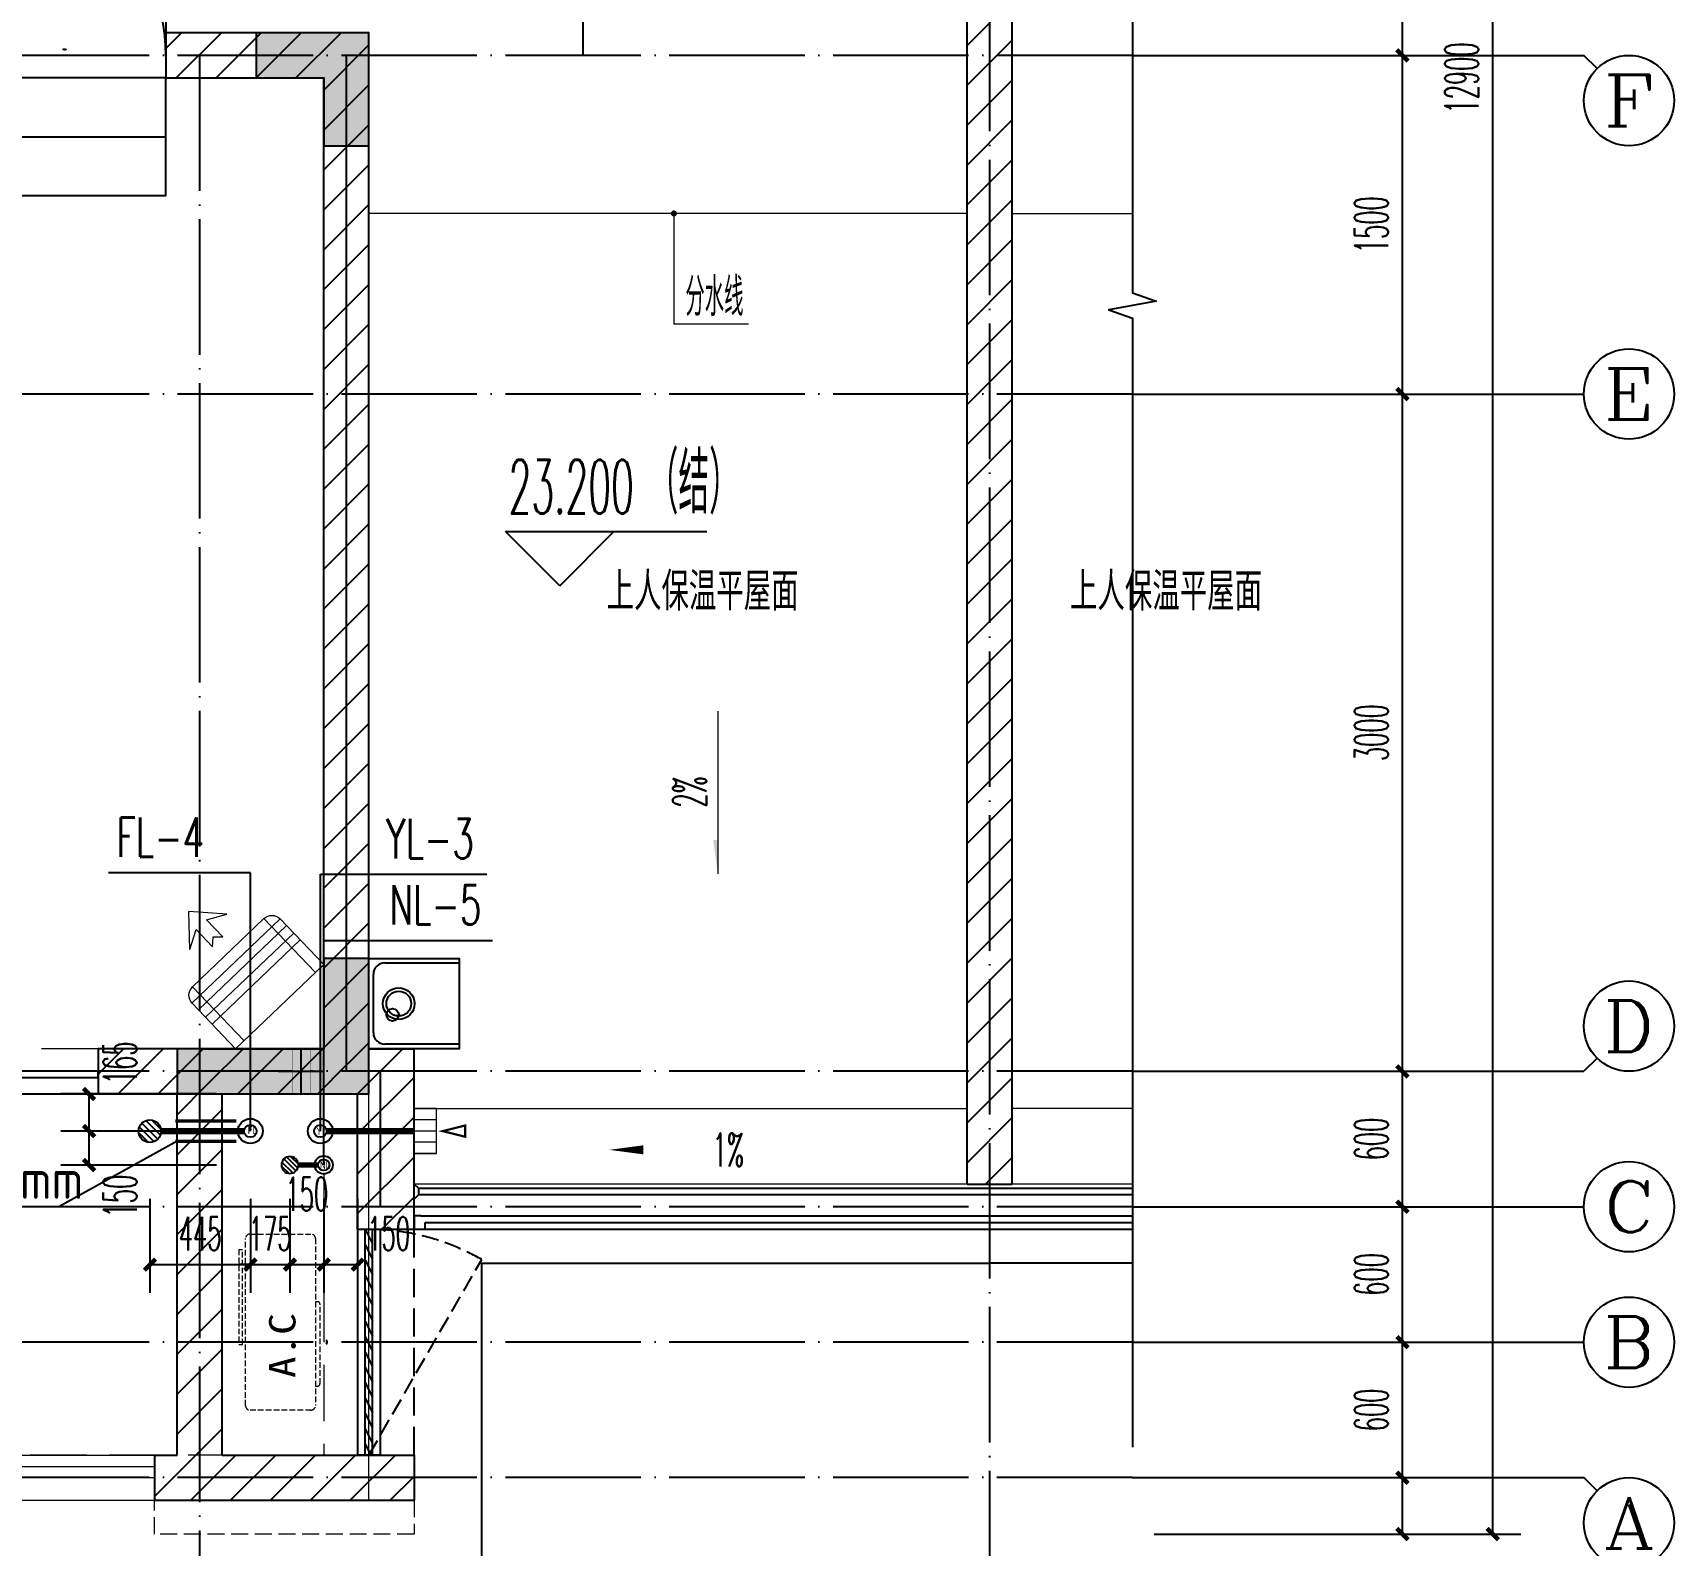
# Model space of a CAD drawing. Extents: x 27938 to 1507990, y 110129 to 923079.
# Drawn here: x 1217296 to 1224568, y 463757 to 470456 of the extents above; entities that cross this region are included whole.
import ezdxf
from ezdxf.enums import TextEntityAlignment as Align

# ---------------------------------------------------------------- set-up
doc = ezdxf.new("R2010")
doc.units = 0
doc.header["$LTSCALE"] = 1000
doc.header["$MEASUREMENT"] = 0
for name, pattern in [('#P_--_20B1_001_t3$0$DASH', [0.35, 0.25, -0.1]), ('__DASH', [0.35, 0.25, -0.1]), ('DASH', [0.35, 0.25, -0.1]), ('DOTE', [2.42, 2, -0.2, 0.02, -0.2])]:
    doc.linetypes.add(name, pattern=pattern)
for name, color, linetype in [('----建筑底图', 8, 'Continuous'), ('3-栏杆1', 135, 'Continuous'), ('AXIS', 3, 'Continuous'), ('AXIS_TEXT', 7, 'Continuous'), ('COLU', 7, 'Continuous'), ('DIM_ELEV', 3, 'Continuous'), ('DIM_SYMB', 3, 'Continuous'), ('DIM_不分区给水', 3, 'Continuous'), ('DIM_凝结', 150, 'Continuous'), ('DIM_废水', 31, 'Continuous'), ('DIM_雨水', 4, 'Continuous'), ('DOTE', 1, 'Continuous'), ('EQUIP_地漏', 7, 'Continuous'), ('LVTRY', 6, 'Continuous'), ('PIPE-凝结', 150, 'N'), ('PIPE-废水', 31, 'TG_F'), ('PIPE-雨水', 4, 'TG_Y'), ('PUB_HATCH', 8, 'Continuous'), ('PUB_TEXT', 4, 'Continuous'), ('S-砼墙填充', 251, 'Continuous'), ('STAIR', 2, 'Continuous'), ('TWT_SYMB', 3, 'Continuous'), ('VALVE_不分区给水', 7, 'Continuous'), ('VPIPE-凝结', 150, 'N'), ('VPIPE-废水', 31, 'Continuous'), ('VPIPE-雨水', 4, 'Y'), ('WALL', 9, 'Continuous'), ('WINDOW', 4, 'Continuous'), ('WINDOW_TEXT', 7, 'Continuous'), ('机电标识类', 1, 'Continuous'), ('看线', 251, 'Continuous'), ('管', 193, 'Continuous'), ('铝合金', 144, 'Continuous')]:
    doc.layers.add(name, color=color, linetype=linetype)
doc.layers.add('S-L主梁线', color=4, linetype='DASH', plot=False)
for name, color, linetype, lineweight in [('平面-分水线', 214, 'Continuous', 15), ('平面-排水沟', 86, 'Continuous', 15), ('平面-栏杆', 135, 'Continuous', 15), ('平面-看线', 45, 'Continuous', 15), ('平面-空调室内机', 176, 'Continuous', 9), ('平面-空调预留孔', 173, 'Continuous', 15), ('空调', 76, 'Continuous', 13)]:
    doc.layers.add(name, color=color, linetype=linetype, lineweight=lineweight)
doc.styles.add('_TCH_AXIS', font='COMPLEX', dxfattribs={"bigfont": 'GBCBIG'})
doc.styles.add('_TCH_DIM', font='SIMPLEX.shx', dxfattribs={"width": 0.7, "bigfont": 'GBCBIG.shx'})
doc.styles.add('_TCH_DIM_T3', font='SIMPLEX.shx', dxfattribs={"width": 0.494118, "bigfont": 'GBCBIG.shx'})
doc.styles.add('_TCH_WINDOW', font='SIMPLEX.shx', dxfattribs={"width": 0.7, "height": 3.5, "bigfont": 'GBCBIG.shx'})
doc.styles.add('_TWT_SERIAL', font='SIMPLEX', dxfattribs={"width": 0.8, "height": 3.5, "bigfont": 'HZTXT'})
doc.styles.add('COMPLEX', font='COMPLEX')
doc.styles.add('DIM_FONT_T3', font='SIMPLEX', dxfattribs={"width": 0.705882, "bigfont": 'GBCBIG'})
doc.styles.get("Standard").update_dxf_attribs({"font": 'gbenor.shx', "bigfont": 'gbcbig.shx'})
doc.styles.add('TG_LINETYPE', font='SIMPLEX', dxfattribs={"width": 0.8, "height": 3, "bigfont": 'HZTXT'})
doc.styles.add('黑体', font='simhei.ttf')
doc.linetypes.add('N', pattern='A,3,-0.2,["N",Standard,S=0.25,R=0,X=-0.1,Y=-0.115],-0.2', length=3.4)
doc.linetypes.add('TG_F', pattern='A,2,-0.3,["F",TG_LINETYPE,S=0.1,R=0,X=-0.23,Y=-0.15],0', length=2.3)
doc.linetypes.add('TG_Y', pattern='A,2,-0.229,["Y",TG_LINETYPE,S=0.1,R=0,X=-0.229,Y=-0.15],0', length=2.229)
doc.linetypes.add('Y', pattern='A,3,-0.2,["Y",Standard,S=0.25,R=0,X=-0.1,Y=-0.115],-0.2', length=3.4)
doc.dimstyles.new('_TCH_ARCH&&50', dxfattribs={"dimtxt": 148.75, "dimasz": 50, "dimexe": 125, "dimexo": 150, "dimgap": 63.125, "dimtad": 1, "dimdec": 0, "dimzin": 0, "dimdsep": 46, "dimtxsty": '_TCH_DIM_T3', "dimblk": 'ARCHTICK', "dimcen": 0.09, "dimclrt": 4, "dimazin": 2, "dimtfac": 1, "dimtdec": 0, "dimtix": 1, "dimtmove": 2, "dimatfit": 3, "dimfxl": 100, "dimtolj": 1, "dimtzin": 0, "dimarcsym": 0})
doc.dimstyles.new('_TWT_ARCH&&50', dxfattribs={"dimtxt": 148.75, "dimasz": 50, "dimexe": 125, "dimexo": 150, "dimgap": 63.125, "dimtad": 1, "dimdec": 0, "dimzin": 0, "dimdsep": 46, "dimtxsty": '_TCH_DIM_T3', "dimblk": 'ARCHTICK', "dimcen": 0.09, "dimclrt": 7, "dimazin": 2, "dimtfac": 1, "dimtdec": 0, "dimtix": 1, "dimtmove": 2, "dimatfit": 3, "dimfxl": 100, "dimtolj": 1, "dimtzin": 0, "dimarcsym": 0})
pattern_1 = [(45, (0, 89.76), (-88.3884, 88.3884), [])]

# ---------------------------------------------------------------- blocks, each defined once
blk = doc.blocks.new('dongkong')
blk.add_wipeout([(-603756, 210771), (-603756, 210570.8), (-603836, 210570.8), (-603836, 210771)])
at = {"layer": '机电标识类', "color": 250, "linetype": 'DASH', "ltscale": 400}
for p, q in [((-603796, 210771), (-603796, 210570.8)), ((-603896, 210670.7), (-603696, 210670.7))]:
    blk.add_line(p, q, dxfattribs=at)
at = {"layer": '空调', "color": 6, "linetype": 'DASH', "const_width": 2}
blk.add_lwpolyline([(-603756, 210771), (-603756, 210570.8), (-603836, 210570.8), (-603836, 210771)], close=True, dxfattribs=at)
blk = doc.blocks.new('$lvtry$00000171')
at = {"color": 0}
for p, q in [((-74, 11), (-11, 74)), ((-70, -27), (27, 70)), ((-53, -53), (53, 53)), ((-27, -70), (70, 27)), ((11, -74), (74, -11))]:
    blk.add_line(p, q, dxfattribs=at)
blk.add_circle((0, 0), 75, dxfattribs=at)
blk.add_point((0, 0), dxfattribs=at)
blk = doc.blocks.new('$TwtSys$00000141')
at = {"color": 1}
for p, q in [((-47.1, 3.8), (-5, 45.9)), ((-47.1, 3.8), (-5, 45.9)), ((-43.6, -17.5), (17.5, 43.6)), ((-43.6, -17.5), (17.5, 43.6)), ((-33.2, -33.2), (33.2, 33.2)), ((-33.2, -33.2), (33.2, 33.2)), ((-16.2, -43.5), (43.8, 16.4)), ((-16.2, -43.5), (43.8, 16.4)), ((5.7, -46.1), (46.1, -5.7)), ((5.7, -46.1), (46.1, -5.7))]:
    blk.add_line(p, q, dxfattribs=at)
blk.add_circle((0, 0), 47, dxfattribs=at)
blk.add_circle((0, 0), 47, dxfattribs=at)
blk = doc.blocks.new('gsergvr')
at = {"layer": '平面-空调预留孔', "linetype": 'DASH', "ltscale": 0.1}
for p, q in [((34075.4, 17176.2), (34075.4, 17166.2)), ((34448.2, 17166.2), (34448.2, 17176.2)), ((34085.4, 17156.2), (34438.2, 17156.2))]:
    blk.add_line(p, q, dxfattribs=at)
blk.add_lwpolyline([(34728.6, 17176.2), (33988.6, 17176.2, -0.414214), (33968.6, 17196.2), (33968.6, 17466.2, -0.414214), (33988.6, 17486.2), (34728.6, 17486.2, -0.414214), (34748.6, 17466.2), (34748.6, 17196.2, -0.414214)], format="xyb", close=True, dxfattribs=at)
blk.add_lwpolyline([(34679.3, 17515.3), (34259.5, 17515.3), (34259.5, 17500.2), (34679.3, 17500.2)], close=True, dxfattribs=at)
for centre, start, end in [((34085.4, 17166.2), 180, 270), ((34438.2, 17166.2), 270, 0)]:
    blk.add_arc(centre, 10, start, end, dxfattribs=at)
at = {"layer": '平面-空调预留孔', "color": 251, "linetype": 'DASH', "ltscale": 0.1, "true_color": 0x636466, "style": '黑体', "width": 1.2}
blk.add_text('A.C', height=117.05, dxfattribs=at).set_placement((34110.9, 17264.8))
blk = doc.blocks.new('rtyryrtyeeretee')
at = {"layer": '平面-空调预留孔'}
blk.add_blockref('gsergvr', (635673.5, 326705.8), dxfattribs=at)
blk = doc.blocks.new('dasdasf1sa2f31as32f')
for p, q in [((-116, 585.6), (43.3, 640.5)), ((-22.8, 585.5), (-116, 585.6)), ((-22.8, 585.5), (-73.4, 493.2)), ((82.7, 476.6), (43.3, 640.5)), ((-269.8, 524.3), (-427.7, 236.5)), ((-269.8, 524.3), (113.7, 314)), ((32.4, 555.1), (-18.1, 462.9)), ((82.7, 476.6), (32.4, 555.1)), ((-473.5, 259.7), (-339.5, 504)), ((114.7, 208.4), (-359.1, 468.2)), ((134.6, 245.5), (-338.8, 505.1)), ((-31.3, 504.4), (-73.4, 493.2)), ((-18.1, 462.9), (-31.3, 504.4)), ((72.3, 131.9), (-401.1, 391.6)), ((92.6, 168.8), (-380.9, 428.5)), ((113.7, 314), (-44.2, 26.2)), ((0, 0), (-473.5, 259.7)), ((134, 244.4), (0, 0))]:
    blk.add_line(p, q)
for centre, start, end in [((-294.5, 479.4), 61.25933, 151.25933), ((89, 269), 331.25933, 61.25933)]:
    blk.add_arc(centre, 51.3, start, end)
blk = doc.blocks.new('DFSFSF')
at = {"layer": '平面-分水线'}
for p, q in [((697141.9, 775567.7), (697141.9, 775667.6)), ((697342.3, 775667.6), (697142.7, 775667.6)), ((697193.1, 775567.7), (697193.1, 775667.6)), ((697242.5, 775567.7), (697242.5, 775667.6)), ((697291.9, 775567.7), (697291.9, 775667.6)), ((697342.3, 775667.6), (697342.3, 775567.7)), ((697342.3, 775567.7), (697342.3, 775667.6)), ((697342.3, 775567.7), (697142.7, 775567.7))]:
    blk.add_line(p, q, dxfattribs=at)
blk = doc.blocks.new('DFGDGDGD')
at = {"layer": '平面-分水线', "const_width": 10}
blk.add_lwpolyline([(697267.5, 775440.7), (697242.5, 775540.7), (697217.5, 775440.7)], close=True, dxfattribs=at)
blk.add_blockref('DFSFSF', (0, 0))
blk = doc.blocks.new('GDGDGRD')
at = {"layer": 'S-砼墙填充'}
h = blk.add_hatch(color=256, dxfattribs=at)
h.dxf.hatch_style = 1
h.paths.add_polyline_path([(442366.6, 293015.4), (442366.6, 292815.4), (442666.6, 292815.4), (442666.6, 292515.4), (442866.6, 292515.4), (442866.6, 293015.4)])
h = blk.add_hatch(color=256, dxfattribs=at)
h.dxf.hatch_style = 1
h.paths.add_polyline_path([(442866.6, 288915.4), (442666.6, 288915.4), (442666.6, 288515.4), (442016.6, 288515.4), (442016.6, 288315.4), (442866.6, 288315.4)])
at = {"layer": 'COLU', "color": 6}
for points in [[(442366.6, 293015.4), (442366.6, 292815.4), (442666.6, 292815.4), (442666.6, 292515.4), (442866.6, 292515.4), (442866.6, 293015.4)], [(442866.6, 288915.4), (442666.6, 288915.4), (442666.6, 288515.4), (442016.6, 288515.4), (442016.6, 288315.4), (442866.6, 288315.4)]]:
    blk.add_lwpolyline(points, close=True, dxfattribs=at)
blk = doc.blocks.new('A$C3EB2330C')
at = {"layer": '管'}
for p, q in [((0, 380), (330, 380)), ((380, 330), (380, 70)), ((330, 20), (0, 20))]:
    blk.add_line(p, q, dxfattribs=at)
blk.add_lwpolyline([(400, 400), (400, 0), (0, 0), (0, 400)], close=True, dxfattribs=at)
for centre, start, end in [((330, 330), 0, 90), ((330, 70), 270, 360)]:
    blk.add_arc(centre, 50, start, end, dxfattribs=at)
blk.add_ellipse((267.5, 200), major_axis=(-49.5, -49.5), ratio=1, start_param=-0.785398, end_param=5.497787, dxfattribs=at)
blk = doc.blocks.new('_AXISO')
at = {"color": 0}
blk.add_circle((0, 0), 0.5, dxfattribs=at)
at = {"layer": 'AXIS_TEXT', "color": 0, "style": 'COMPLEX', "width": 1.041667}
blk.add_attdef('A', text='', height=0.56, dxfattribs=at).set_placement((-0.25, -0.28), (0.25, -0.28), align=Align.FIT)
blk = doc.blocks.new('_ArchTick')
at = {"color": 0, "linetype": 'ByBlock', "const_width": 0.4}
blk.add_lwpolyline([(-0.5, -0.5), (0.5, 0.5)], dxfattribs=at)
blk = doc.blocks.new('*D1491')
at = {"layer": 'AXIS', "color": 0, "lineweight": -2}
for p, q in [((25728.9, 100), (27353.9, 100)), ((27228.9, -12800), (27228.9, 100)), ((25728.9, -12800), (27353.9, -12800))]:
    blk.add_line(p, q, dxfattribs=at)
at = {"layer": 'Defpoints', "color": 0}
for p in [(25578.9, 100), (27228.9, 100), (25578.9, -12800)]:
    blk.add_point(p, dxfattribs=at)
at = {"layer": 'AXIS', "color": 0, "lineweight": -2, "xscale": 50, "yscale": 50, "zscale": 50}
for p, rotation in [((27228.9, 100), 90), ((27228.9, -12800), 270)]:
    blk.add_blockref('_ArchTick', p, dxfattribs=dict(at, rotation=rotation))
at = {"layer": 'AXIS', "color": 4, "insert": (27091.4, -6350), "char_height": 148.75, "attachment_point": 5, "rotation": 90, "style": '_TCH_DIM_T3'}
blk.add_mtext('\\A1;12900', dxfattribs=at)
blk = doc.blocks.new('*D1492')
at = {"layer": 'AXIS', "color": 0, "lineweight": -2}
for p, q in [((25728.9, -12550), (26953.9, -12550)), ((26828.9, -12800), (26828.9, -12550)), ((25728.9, -12800), (26953.9, -12800))]:
    blk.add_line(p, q, dxfattribs=at)
at = {"layer": 'Defpoints', "color": 0}
for p in [(25578.9, -12550), (26828.9, -12550), (25578.9, -12800)]:
    blk.add_point(p, dxfattribs=at)
at = {"layer": 'AXIS', "color": 0, "lineweight": -2, "xscale": 50, "yscale": 50, "zscale": 50}
for p, rotation in [((26828.9, -12550), 90), ((26828.9, -12800), 270)]:
    blk.add_blockref('_ArchTick', p, dxfattribs=dict(at, rotation=rotation))
at = {"layer": 'AXIS', "color": 4, "insert": (27139.4, -13089), "char_height": 148.75, "attachment_point": 5, "rotation": 90, "style": '_TCH_DIM_T3'}
blk.add_mtext('\\A1;250', dxfattribs=at)
blk = doc.blocks.new('*D1493')
at = {"layer": 'AXIS', "color": 0, "lineweight": -2}
for p, q in [((25728.9, -11950), (26953.9, -11950)), ((26828.9, -12550), (26828.9, -11950)), ((25728.9, -12550), (26953.9, -12550))]:
    blk.add_line(p, q, dxfattribs=at)
at = {"layer": 'Defpoints', "color": 0}
for p in [(25578.9, -11950), (26828.9, -11950), (25578.9, -12550)]:
    blk.add_point(p, dxfattribs=at)
at = {"layer": 'AXIS', "color": 0, "lineweight": -2, "xscale": 50, "yscale": 50, "zscale": 50}
for p, rotation in [((26828.9, -11950), 90), ((26828.9, -12550), 270)]:
    blk.add_blockref('_ArchTick', p, dxfattribs=dict(at, rotation=rotation))
at = {"layer": 'AXIS', "color": 4, "insert": (26691.4, -12250), "char_height": 148.75, "attachment_point": 5, "rotation": 90, "style": '_TCH_DIM_T3'}
blk.add_mtext('\\A1;600', dxfattribs=at)
blk = doc.blocks.new('*D1494')
at = {"layer": 'AXIS', "color": 0, "lineweight": -2}
for p, q in [((25728.9, -11350), (26953.9, -11350)), ((26828.9, -11950), (26828.9, -11350)), ((25728.9, -11950), (26953.9, -11950))]:
    blk.add_line(p, q, dxfattribs=at)
at = {"layer": 'Defpoints', "color": 0}
for p in [(25578.9, -11350), (26828.9, -11350), (25578.9, -11950)]:
    blk.add_point(p, dxfattribs=at)
at = {"layer": 'AXIS', "color": 0, "lineweight": -2, "xscale": 50, "yscale": 50, "zscale": 50}
for p, rotation in [((26828.9, -11350), 90), ((26828.9, -11950), 270)]:
    blk.add_blockref('_ArchTick', p, dxfattribs=dict(at, rotation=rotation))
at = {"layer": 'AXIS', "color": 4, "insert": (26691.4, -11650), "char_height": 148.75, "attachment_point": 5, "rotation": 90, "style": '_TCH_DIM_T3'}
blk.add_mtext('\\A1;600', dxfattribs=at)
blk = doc.blocks.new('*D1495')
at = {"layer": 'AXIS', "color": 0, "lineweight": -2}
for p, q in [((25728.9, -10750), (26953.9, -10750)), ((26828.9, -11350), (26828.9, -10750)), ((25728.9, -11350), (26953.9, -11350))]:
    blk.add_line(p, q, dxfattribs=at)
at = {"layer": 'Defpoints', "color": 0}
for p in [(25578.9, -10750), (26828.9, -10750), (25578.9, -11350)]:
    blk.add_point(p, dxfattribs=at)
at = {"layer": 'AXIS', "color": 0, "lineweight": -2, "xscale": 50, "yscale": 50, "zscale": 50}
for p, rotation in [((26828.9, -10750), 90), ((26828.9, -11350), 270)]:
    blk.add_blockref('_ArchTick', p, dxfattribs=dict(at, rotation=rotation))
at = {"layer": 'AXIS', "color": 4, "insert": (26691.4, -11050), "char_height": 148.75, "attachment_point": 5, "rotation": 90, "style": '_TCH_DIM_T3'}
blk.add_mtext('\\A1;600', dxfattribs=at)
blk = doc.blocks.new('*D1496')
at = {"layer": 'AXIS', "color": 0, "lineweight": -2}
for p, q in [((25728.9, -7750), (26953.9, -7750)), ((26828.9, -10750), (26828.9, -7750)), ((25728.9, -10750), (26953.9, -10750))]:
    blk.add_line(p, q, dxfattribs=at)
at = {"layer": 'Defpoints', "color": 0}
for p in [(25578.9, -7750), (26828.9, -7750), (25578.9, -10750)]:
    blk.add_point(p, dxfattribs=at)
at = {"layer": 'AXIS', "color": 0, "lineweight": -2, "xscale": 50, "yscale": 50, "zscale": 50}
for p, rotation in [((26828.9, -7750), 90), ((26828.9, -10750), 270)]:
    blk.add_blockref('_ArchTick', p, dxfattribs=dict(at, rotation=rotation))
at = {"layer": 'AXIS', "color": 4, "insert": (26691.4, -9250), "char_height": 148.75, "attachment_point": 5, "rotation": 90, "style": '_TCH_DIM_T3'}
blk.add_mtext('\\A1;3000', dxfattribs=at)
blk = doc.blocks.new('*D1497')
at = {"layer": 'AXIS', "color": 0, "lineweight": -2}
for p, q in [((25728.9, -6250), (26953.9, -6250)), ((26828.9, -7750), (26828.9, -6250)), ((25728.9, -7750), (26953.9, -7750))]:
    blk.add_line(p, q, dxfattribs=at)
at = {"layer": 'Defpoints', "color": 0}
for p in [(25578.9, -6250), (26828.9, -6250), (25578.9, -7750)]:
    blk.add_point(p, dxfattribs=at)
at = {"layer": 'AXIS', "color": 0, "lineweight": -2, "xscale": 50, "yscale": 50, "zscale": 50}
for p, rotation in [((26828.9, -6250), 90), ((26828.9, -7750), 270)]:
    blk.add_blockref('_ArchTick', p, dxfattribs=dict(at, rotation=rotation))
at = {"layer": 'AXIS', "color": 4, "insert": (26691.4, -7000), "char_height": 148.75, "attachment_point": 5, "rotation": 90, "style": '_TCH_DIM_T3'}
blk.add_mtext('\\A1;1500', dxfattribs=at)
blk = doc.blocks.new('*D1498')
at = {"layer": 'AXIS', "color": 0, "lineweight": -2}
for p, q in [((25728.9, -5650), (26953.9, -5650)), ((26828.9, -6250), (26828.9, -5650)), ((25728.9, -6250), (26953.9, -6250))]:
    blk.add_line(p, q, dxfattribs=at)
at = {"layer": 'Defpoints', "color": 0}
for p in [(25578.9, -5650), (26828.9, -5650), (25578.9, -6250)]:
    blk.add_point(p, dxfattribs=at)
at = {"layer": 'AXIS', "color": 0, "lineweight": -2, "xscale": 50, "yscale": 50, "zscale": 50}
for p, rotation in [((26828.9, -5650), 90), ((26828.9, -6250), 270)]:
    blk.add_blockref('_ArchTick', p, dxfattribs=dict(at, rotation=rotation))
at = {"layer": 'AXIS', "color": 4, "insert": (26691.4, -5950), "char_height": 148.75, "attachment_point": 5, "rotation": 90, "style": '_TCH_DIM_T3'}
blk.add_mtext('\\A1;600', dxfattribs=at)
blk = doc.blocks.new('A$C19FE5086')
at = {"layer": 'S-L主梁线', "color": 225, "linetype": '__DASH', "lineweight": 18}
for p, q in [((17800, -200), (19150, -200)), ((19450, -500), (19450, -4100)), ((18800, -4500), (13200, -4500)), ((13200, -4700), (18800, -4700)), ((19450, -4700), (19450, -5200)), ((19450, -5200), (19450, -6299.8)), ((19450, -6299.8), (13200, -6299.8))]:
    blk.add_line(p, q, dxfattribs=at)
at = {"layer": 'S-L主梁线', "color": 225, "linetype": 'ByBlock', "lineweight": 18}
for p, q in [((19650, -4100), (19650, -500)), ((19650, -5200), (19650, -4700)), ((19650, -6499.8), (19650, -5200)), ((13100, -6499.8), (19650, -6499.8))]:
    blk.add_line(p, q, dxfattribs=at)
blk = doc.blocks.new('$VALVE$00000533')
at = {"ltscale": 0.5, "const_width": 25}
for points in [[(-225, 75), (225, 75)], [(-225, -75), (225, -75)]]:
    blk.add_lwpolyline(points, dxfattribs=at)
blk = doc.blocks.new('A$C48577B60')
at = {"layer": 'DIM_不分区给水'}
for p, q in [((-325.1, -44.8), (-848.9, -334.8)), ((-848.9, -334.8), (-2324.1, -334.8))]:
    blk.add_line(p, q, dxfattribs=at)
at = {"layer": 'VALVE_不分区给水', "xscale": -0.6, "yscale": -0.6, "zscale": 0.6, "rotation": 180}
blk.add_blockref('$VALVE$00000533', (-197.6, 0.2, -2000), dxfattribs=at)
at = {"layer": 'DIM_不分区给水', "color": 7}
blk.add_text('150mm', height=175, dxfattribs=at).set_placement((-1306.1, -299.8))
blk = doc.blocks.new('*D273')
at = {"layer": 'Defpoints', "color": 0}
for p in [(1217545.5, 465590.6), (1218260.3, 465590.6), (1218260.3, 465440.6)]:
    blk.add_point(p, dxfattribs=at)
at = {"layer": 'DIM_SYMB', "color": 0, "lineweight": -2}
for p, q in [((1218110.3, 465590.6), (1217420.5, 465590.6)), ((1217545.5, 465440.6), (1217545.5, 465590.6)), ((1218110.3, 465440.6), (1217420.5, 465440.6))]:
    blk.add_line(p, q, dxfattribs=at)
at = {"layer": 'DIM_SYMB', "color": 0, "lineweight": -2, "xscale": 50, "yscale": 50, "zscale": 50}
for p, rotation in [((1217545.5, 465590.6), 89.99895246731886), ((1217545.5, 465440.6), 269.9989524673189)]:
    blk.add_blockref('_ArchTick', p, dxfattribs=dict(at, rotation=rotation))
at = {"layer": 'DIM_SYMB', "color": 7, "insert": (1217683, 465303.1), "char_height": 148.75, "attachment_point": 5, "rotation": 89.99895, "style": '_TCH_DIM_T3'}
blk.add_mtext('\\A1;150', dxfattribs=at)
blk = doc.blocks.new('*D274')
at = {"layer": 'Defpoints', "color": 0}
for p in [(1217545.5, 465755.6), (1218260.3, 465755.6), (1218260.3, 465590.6)]:
    blk.add_point(p, dxfattribs=at)
at = {"layer": 'DIM_SYMB', "color": 0, "lineweight": -2}
for p, q in [((1218110.3, 465755.6), (1217420.5, 465755.6)), ((1217545.5, 465590.6), (1217545.5, 465755.6)), ((1218110.3, 465590.6), (1217420.5, 465590.6))]:
    blk.add_line(p, q, dxfattribs=at)
at = {"layer": 'DIM_SYMB', "color": 0, "lineweight": -2, "xscale": 50, "yscale": 50, "zscale": 50}
for p, rotation in [((1217545.5, 465755.6), 89.99895246736415), ((1217545.5, 465590.6), 269.9989524673642)]:
    blk.add_blockref('_ArchTick', p, dxfattribs=dict(at, rotation=rotation))
at = {"layer": 'DIM_SYMB', "color": 7, "insert": (1217683, 465893.1), "char_height": 148.75, "attachment_point": 5, "rotation": 89.99895, "style": '_TCH_DIM_T3'}
blk.add_mtext('\\A1;165', dxfattribs=at)
blk = doc.blocks.new('*D275')
at = {"layer": 'Defpoints', "color": 0}
for p in [(1217815.3, 465440.6), (1218260.3, 465440.6), (1218260.3, 464999.6)]:
    blk.add_point(p, dxfattribs=at)
at = {"layer": 'DIM_SYMB', "color": 0, "lineweight": -2}
for p, q in [((1217815.3, 465290.6), (1217815.3, 464874.6)), ((1218260.3, 465290.6), (1218260.3, 464874.6)), ((1217815.3, 464999.6), (1218260.3, 464999.6))]:
    blk.add_line(p, q, dxfattribs=at)
at = {"layer": 'DIM_SYMB', "color": 0, "lineweight": -2, "xscale": 50, "yscale": 50, "zscale": 50}
for p, rotation in [((1217815.3, 464999.6), 179.9989531539261), ((1218260.3, 464999.6), 359.9989531539261)]:
    blk.add_blockref('_ArchTick', p, dxfattribs=dict(at, rotation=rotation))
at = {"layer": 'DIM_SYMB', "color": 7, "insert": (1218037.8, 465137.1), "char_height": 148.75, "attachment_point": 5, "rotation": 359.99895, "style": '_TCH_DIM_T3'}
blk.add_mtext('\\A1;445', dxfattribs=at)
blk = doc.blocks.new('*D276')
at = {"layer": 'Defpoints', "color": 0}
for p in [(1218260.3, 465440.6), (1218435.3, 465440.6), (1218435.3, 464999.6)]:
    blk.add_point(p, dxfattribs=at)
at = {"layer": 'DIM_SYMB', "color": 0, "lineweight": -2}
for p, q in [((1218260.3, 465290.6), (1218260.3, 464874.6)), ((1218435.3, 465290.6), (1218435.3, 464874.6)), ((1218260.3, 464999.6), (1218210.3, 464999.6)), ((1218260.3, 464999.6), (1218435.3, 464999.6)), ((1218435.3, 464999.6), (1218485.3, 464999.6))]:
    blk.add_line(p, q, dxfattribs=at)
at = {"layer": 'DIM_SYMB', "color": 0, "lineweight": -2, "xscale": 50, "yscale": 50, "zscale": 50}
for p, rotation in [((1218260.3, 464999.6), 359.9989531539393), ((1218435.3, 464999.6), 179.9989531539393)]:
    blk.add_blockref('_ArchTick', p, dxfattribs=dict(at, rotation=rotation))
at = {"layer": 'DIM_SYMB', "color": 7, "insert": (1218347.8, 465137.1), "char_height": 148.75, "attachment_point": 5, "rotation": 359.99895, "style": '_TCH_DIM_T3'}
blk.add_mtext('\\A1;175', dxfattribs=at)
blk = doc.blocks.new('*D277')
at = {"layer": 'Defpoints', "color": 0}
for p in [(1218435.3, 465440.6), (1218585.3, 465440.6), (1218585.3, 464999.6)]:
    blk.add_point(p, dxfattribs=at)
at = {"layer": 'DIM_SYMB', "color": 0, "lineweight": -2}
for p, q in [((1218435.3, 465290.6), (1218435.3, 464874.6)), ((1218585.3, 465290.6), (1218585.3, 464874.6)), ((1218435.3, 464999.6), (1218585.3, 464999.6))]:
    blk.add_line(p, q, dxfattribs=at)
at = {"layer": 'DIM_SYMB', "color": 0, "lineweight": -2, "xscale": 50, "yscale": 50, "zscale": 50}
for p, rotation in [((1218435.3, 464999.6), 179.9989531539146), ((1218585.3, 464999.6), 359.9989531539146)]:
    blk.add_blockref('_ArchTick', p, dxfattribs=dict(at, rotation=rotation))
at = {"layer": 'DIM_SYMB', "color": 7, "insert": (1218510.3, 465312.1), "char_height": 148.75, "attachment_point": 5, "rotation": 359.99895, "style": '_TCH_DIM_T3'}
blk.add_mtext('\\A1;150', dxfattribs=at)
blk = doc.blocks.new('*D278')
at = {"layer": 'Defpoints', "color": 0}
for p in [(1218585.3, 465440.6), (1218735.3, 465440.6), (1218735.3, 464999.6)]:
    blk.add_point(p, dxfattribs=at)
at = {"layer": 'DIM_SYMB', "color": 0, "lineweight": -2}
for p, q in [((1218585.3, 465290.6), (1218585.3, 464874.6)), ((1218735.3, 465290.6), (1218735.3, 464874.6)), ((1218585.3, 464999.6), (1218735.3, 464999.6))]:
    blk.add_line(p, q, dxfattribs=at)
at = {"layer": 'DIM_SYMB', "color": 0, "lineweight": -2, "xscale": 50, "yscale": 50, "zscale": 50}
for p, rotation in [((1218585.3, 464999.6), 179.9989531539337), ((1218735.3, 464999.6), 359.9989531539337)]:
    blk.add_blockref('_ArchTick', p, dxfattribs=dict(at, rotation=rotation))
at = {"layer": 'DIM_SYMB', "color": 7, "insert": (1218872.8, 465137.1), "char_height": 148.75, "attachment_point": 5, "rotation": 359.99895, "style": '_TCH_DIM_T3'}
blk.add_mtext('\\A1;150', dxfattribs=at)
blk = doc.blocks.new('A$C2AC150FC')
at = {"layer": 'PUB_HATCH'}
h = blk.add_hatch(dxfattribs=at)
h.set_pattern_fill('普通砖', color=256, scale=50, style=0)
h.set_pattern_definition(pattern_1)
h.paths.add_polyline_path([(25100, -11250), (25100, -3550), (24900, -3550), (24900, -11250)])
h = blk.add_hatch(dxfattribs=at)
h.set_pattern_fill('普通砖', color=256, scale=50, style=0)
h.set_pattern_definition(pattern_1)
h.paths.add_polyline_path([(22250, -6150), (21350, -6150), (21350, -6350), (22050, -6350)])
h = blk.add_hatch(dxfattribs=at)
h.set_pattern_fill('普通砖', color=256, scale=50, style=0)
h.set_pattern_definition(pattern_1)
h.paths.add_polyline_path([(21500, -10650), (21050, -10650), (21050, -10850), (21400, -10850), (21500, -10783.3)])
h = blk.add_hatch(dxfattribs=at)
h.set_pattern_fill('普通砖', color=256, scale=50, style=0)
h.set_pattern_definition(pattern_1)
h.paths.add_polyline_path([(22150, -10716.7), (22150, -10850), (22200, -10850), (22450, -10650), (22250, -10650)])
h = blk.add_hatch(dxfattribs=at)
h.set_pattern_fill('普通砖', color=256, scale=50, style=0)
h.set_pattern_definition(pattern_1)
h.paths.add_polyline_path([(22450, -11450), (22450, -10650), (22200, -10850), (22200, -11450)])
h = blk.add_hatch(dxfattribs=at)
h.set_pattern_fill('普通砖', color=256, scale=50, style=0)
h.set_pattern_definition(pattern_1)
h.paths.add_polyline_path([(21500, -12516.7), (21600, -12450), (21600, -10850), (21500, -10783.3), (21400, -10850), (21400, -12450)])
h = blk.add_hatch(dxfattribs=at)
h.set_pattern_fill('普通砖', color=256, scale=50, style=0)
h.set_pattern_definition(pattern_1)
h.paths.add_polyline_path([(21300, -12650), (21500, -12650), (21500, -12516.7), (21400, -12450), (21300, -12450)])
h = blk.add_hatch(dxfattribs=at)
h.set_pattern_fill('普通砖', color=256, scale=50, style=0)
h.set_pattern_definition(pattern_1)
h.paths.add_polyline_path([(21500, -12516.7), (21500, -12650), (22450, -12650), (22450, -12450), (21600, -12450)])
at = {"layer": '平面-排水沟'}
blk.add_hatch(color=8, dxfattribs=at).paths.add_polyline_path([(23795.5, -9875.2), (23795.5, -9725.2), (23775.5, -9725.2)])
at = {"layer": '3-栏杆1', "color": 8}
for p, q in [((22470.3, -11267.8), (22450, -11250)), ((22450, -11250), (22470.3, -11267.8)), ((22470.3, -11267.9), (25632.7, -11267.8)), ((22470.3, -11267.8), (22470.3, -11297.1)), ((22470.3, -11297.1), (22450, -11316.9)), ((22450, -11316.9), (22470.3, -11297.1)), ((25632.7, -11297.1), (22470.3, -11297.1))]:
    blk.add_line(p, q, dxfattribs=at)
at = {"layer": 'AXIS', "color": 8}
for p, q in [((25632.7, -6250), (27632.7, -6250)), ((27691.3, -6308.6), (27632.7, -6250)), ((25632.7, -7750), (27632.7, -7750)), ((25632.7, -10750), (27632.7, -10750)), ((27691.3, -10691.4), (27632.7, -10750)), ((25632.7, -11350), (27632.7, -11350)), ((25632.7, -11950), (27632.7, -11950)), ((25632.7, -12550), (27632.7, -12550)), ((27691.3, -12608.6), (27632.7, -12550))]:
    blk.add_line(p, q, dxfattribs=at)
at = {"layer": 'DIM_ELEV', "color": 8}
for p, q in [((23095.4, -8599.5), (22855.4, -8359.5)), ((22855.4, -8359.5), (23747.7, -8359.5)), ((23095.4, -8599.5), (23335.4, -8359.5))]:
    blk.add_line(p, q, dxfattribs=at)
at = {"layer": 'DOTE', "color": 169, "linetype": 'DOTE', "ltscale": 0.3}
for p, q in [((23200, -6250), (23200, 2000)), ((25000, 2000), (25000, -14550)), ((25632.7, -6250), (-2000, -6250)), ((21500, -6250), (21500, -14550)), ((25632.7, -7750), (-2000, -7750)), ((25632.7, -10750), (-2000, -10750)), ((22300, -10750), (22300, -11350)), ((25632.7, -11350), (-2000, -11350)), ((25632.7, -11950), (-2000, -11950)), ((25632.7, -12550), (-2000, -12550))]:
    blk.add_line(p, q, dxfattribs=at)
at = {"layer": 'DOTE', "color": 169, "ltscale": 0.2}
blk.add_line((22150, -6250), (22150, -10750), dxfattribs=at)
at = {"layer": 'STAIR', "color": 8}
blk.add_line((21350, -6350), (20450, -6350), dxfattribs=at)
for points in [[(20400, -6350), (20400, -6090), (21350, -6090), (21350, -6350)], [(20450, -6350), (20450, -6610), (21350, -6610), (21350, -6350)], [(20450, -6610), (20450, -6870), (21350, -6870), (21350, -6610)]]:
    blk.add_lwpolyline(points, dxfattribs=at)
at = {"layer": 'TWT_SYMB'}
blk.add_lwpolyline([(25632.7, -2300), (25632.7, -7301.1), (25737.7, -7339.3), (25527.7, -7376.3), (25632.7, -7413.6), (25632.7, -12414.6)], dxfattribs=at)
at = {"layer": 'VPIPE-凝结', "color": 8, "ltscale": 0.1}
blk.add_line((21670, -11015), (21330, -11015), dxfattribs=at)
at = {"layer": 'VPIPE-凝结', "color": 8}
blk.add_line((22450, -11015), (22090, -11015), dxfattribs=at)
at = {"layer": 'VPIPE-凝结', "color": 8, "ltscale": 0.1}
blk.add_lwpolyline([(21937.6, -11165), (22010, -11165)], dxfattribs=at)
at = {"layer": 'VPIPE-凝结', "color": 8}
blk.add_circle((22050, -11165), 40, dxfattribs=at)
at = {"layer": 'VPIPE-废水', "color": 8}
blk.add_circle((21725, -11015), 55, dxfattribs=at)
at = {"layer": 'VPIPE-雨水', "color": 8}
for centre in [(22382.5, -10450), (22035, -11015)]:
    blk.add_circle(centre, 55, dxfattribs=at)
at = {"layer": 'WALL', "color": 8}
for p, q in [((24900, -11250), (24900, -3550)), ((25100, -11250), (25100, -3550)), ((22250, -6150), (21350, -6150)), ((21350, -6150), (21350, -6350)), ((22250, -10650), (22250, -6150)), ((21350, -6350), (22050, -6350)), ((21500, -10650), (21050, -10650)), ((21050, -10650), (21050, -10850)), ((22250, -10650), (22450, -10650)), ((22450, -11450), (22450, -10650)), ((21050, -10850), (21400, -10850)), ((21400, -12450), (21400, -10850)), ((21600, -12450), (21600, -10850)), ((22150, -10850), (22200, -10850)), ((22200, -11450), (22200, -10850)), ((24900, -11250), (25100, -11250)), ((22200, -11450), (22450, -11450)), ((21300, -12450), (21400, -12450)), ((21300, -12450), (21300, -12650)), ((21600, -12450), (22450, -12450)), ((22450, -12450), (22450, -12650)), ((21300, -12650), (21500, -12650)), ((21500, -12650), (22450, -12650))]:
    blk.add_line(p, q, dxfattribs=at)
at = {"layer": 'WINDOW', "color": 8}
for p, q in [((21050, -10750), (19784.4, -10750)), ((21050, -10750), (21050, -10788.9)), ((21050, -10778), (21050, -10750)), ((19784.4, -10778), (21050, -10778)), ((16550, -10850), (21050, -10850)), ((22200, -11450), (22300, -11450)), ((22200, -11450), (22200, -12450)), ((22233.3, -12450), (22233.3, -11450)), ((22233.3, -11450), (22266.7, -11514.1)), ((22266.7, -12450), (22266.7, -11450)), ((22300, -11450), (22300, -12450)), ((22233.3, -11518), (22266.7, -11582.1)), ((22233.3, -11586), (22266.7, -11650.1)), ((22233.3, -11654), (22266.7, -11718.1)), ((22233.3, -11722), (22266.7, -11786.1)), ((22233.3, -11790), (22266.7, -11854.1)), ((22233.3, -11857.9), (22266.7, -11922)), ((22233.3, -11925.9), (22266.7, -11990)), ((22233.3, -11993.9), (22266.7, -12058)), ((22233.3, -12061.9), (22266.7, -12126)), ((22233.3, -12129.9), (22266.7, -12194)), ((22233.3, -12197.9), (22266.7, -12262)), ((22233.3, -12265.9), (22266.7, -12330)), ((22233.3, -12333.9), (22266.7, -12398)), ((22233.3, -12401.9), (22258.4, -12450)), ((22300, -12450), (22200, -12450))]:
    blk.add_line(p, q, dxfattribs=at)
at = {"layer": 'WINDOW', "color": 8, "linetype": 'DASH', "ltscale": 0.3}
blk.add_lwpolyline([(22250, -12450), (22750, -11584, 0.131652), (22250, -11450)], format="xyb", dxfattribs=at)
at = {"layer": 'WINDOW', "color": 8}
blk.add_arc((20472.5, -6250), 877.5, 360, 88.53072, dxfattribs=at)
at = {"layer": '平面-排水沟', "color": 8}
for p, q in [((24900, -6950), (22250, -6950)), ((23601.6, -6950), (23601.6, -7439.3)), ((25100, -6950), (25632.7, -6950)), ((23601.6, -7439.3), (23931.6, -7439.3))]:
    blk.add_line(p, q, dxfattribs=at)
at = {"layer": '平面-排水沟', "color": 8, "const_width": 13.3}
blk.add_lwpolyline([(23601.6, -6943.3, 1), (23601.6, -6956.7, 1)], format="xyb", close=True, dxfattribs=at)
at = {"layer": '平面-排水沟', "color": 8}
for points in [[(23795.5, -9155.2), (23795.5, -9875.2)], [(22450, -10914.4), (24900, -10914.4)], [(25632.7, -10914.4), (25100, -10914.4)]]:
    blk.add_lwpolyline(points, dxfattribs=at)
blk.add_lwpolyline([(23723, -11097.9, 0, 0, 0), (23315.2, -11097.9, 0, 40, 0), (23465.2, -11097.9, 0, 0, 0)], format="xyseb", dxfattribs=at)
at = {"layer": '平面-栏杆', "color": 8}
for points in [[(16650, -12500), (21300, -12500)], [(16650, -12550), (21300, -12550)]]:
    blk.add_lwpolyline(points, dxfattribs=at)
at = {"layer": '平面-看线', "color": 8}
blk.add_line((25632.7, -11250), (22450, -11250), dxfattribs=at)
blk.add_lwpolyline([(16650, -12450), (21300, -12450)], dxfattribs=at)
at = {"layer": '平面-看线', "color": 8, "linetype": 'DASH'}
blk.add_lwpolyline([(16650, -12650), (21300, -12650)], dxfattribs=at)
at = {"layer": '平面-看线', "color": 8, "linetype": 'DASH', "ltscale": 0.3}
blk.add_lwpolyline([(22450, -12650), (22450, -12800), (21300, -12800), (21300, -12650)], dxfattribs=at)
at = {"layer": '看线', "color": 8, "linetype": '#P_--_20B1_001_t3$0$DASH', "ltscale": 0.5}
blk.add_lwpolyline([(22450, -12450), (22450, -11450)], dxfattribs=at)
at = {"layer": '看线', "color": 8}
for points in [[(2400, -11900), (2400, -13100), (22750, -13100), (22750, -11600), (25000, -11600)], [(25632.7, -11600), (25000, -11600)]]:
    blk.add_lwpolyline(points, dxfattribs=at)
at = {"layer": '铝合金', "color": 8}
for points in [[(22480, -11390), (22450, -11390), (22450, -11450), (22500, -11450), (22500, -11420)], [(22480, -11390), (25632.7, -11390)], [(22450, -11420), (22450, -11450), (22500, -11450), (22500, -11440), (22500, -11440), (22500, -11420)], [(22500, -11420), (25632.7, -11420)], [(22500, -11450), (25632.7, -11450)]]:
    blk.add_lwpolyline(points, dxfattribs=at)
at = {"color": 8, "xscale": -1, "rotation": 90}
blk.add_blockref('DFGDGDGD', (798117.6, 686227.5), dxfattribs=at)
at = {"color": 8, "rotation": 90}
blk.add_blockref('rtyryrtyeeretee', (365895.5, -681892.9), dxfattribs=at)
at = {"layer": 'AXIS', "color": 8}
ref = blk.add_blockref('_AXISO', (27832.7, -6450), dxfattribs=dict(at, xscale=400, yscale=400, zscale=400))
ref.add_attrib('A', 'F', dxfattribs={"layer": 'AXIS_TEXT', "color": 8, "ltscale": 0.5, "height": 226.3, "style": '_TCH_AXIS', "width": 1.3125}).set_placement((27719.6, -6563.1), (27945.9, -6563.1), align=Align.FIT)
ref = blk.add_blockref('_AXISO', (27832.7, -7750), dxfattribs=dict(at, xscale=400, yscale=400, zscale=400))
ref.add_attrib('A', 'E', dxfattribs={"layer": 'AXIS_TEXT', "color": 8, "ltscale": 0.5, "height": 226.3, "style": '_TCH_AXIS', "width": 1.3125}).set_placement((27719.6, -7863.1), (27945.9, -7863.1), align=Align.FIT)
ref = blk.add_blockref('_AXISO', (27832.7, -10550), dxfattribs=dict(at, xscale=400, yscale=400, zscale=400))
ref.add_attrib('A', 'D', dxfattribs={"layer": 'AXIS_TEXT', "color": 8, "ltscale": 0.5, "height": 226.3, "style": '_TCH_AXIS', "width": 1.235294}).set_placement((27719.6, -10663.1), (27945.9, -10663.1), align=Align.FIT)
ref = blk.add_blockref('_AXISO', (27832.7, -11350), dxfattribs=dict(at, xscale=400, yscale=400, zscale=400))
ref.add_attrib('A', 'C', dxfattribs={"layer": 'AXIS_TEXT', "color": 8, "ltscale": 0.5, "height": 226.3, "style": '_TCH_AXIS', "width": 1.4}).set_placement((27719.6, -11463.1), (27945.9, -11463.1), align=Align.FIT)
ref = blk.add_blockref('_AXISO', (27832.7, -11950), dxfattribs=dict(at, xscale=400, yscale=400, zscale=400))
ref.add_attrib('A', 'B', dxfattribs={"layer": 'AXIS_TEXT', "color": 8, "ltscale": 0.5, "height": 226.3, "style": '_TCH_AXIS', "width": 1.235294}).set_placement((27719.6, -12063.1), (27945.9, -12063.1), align=Align.FIT)
ref = blk.add_blockref('_AXISO', (27832.7, -12750), dxfattribs=dict(at, xscale=400, yscale=400, zscale=400))
ref.add_attrib('A', 'A', dxfattribs={"layer": 'AXIS_TEXT', "color": 8, "ltscale": 0.5, "height": 226.3, "style": '_TCH_AXIS', "width": 1.166667}).set_placement((27719.6, -12863.1), (27945.9, -12863.1), align=Align.FIT)
at = {"layer": 'EQUIP_地漏', "color": 8, "xscale": -0.8, "yscale": 0.8, "zscale": 0.8}
blk.add_blockref('$TwtSys$00000141', (21900, -11165), dxfattribs=at)
at = {"layer": 'LVTRY', "color": 8, "xscale": 0.6666666667107826, "yscale": 0.6666666667107826, "rotation": 269.9999999939778}
blk.add_blockref('$lvtry$00000171', (21280, -11015), dxfattribs=at)
at = {"layer": '管', "color": 8, "rotation": 180}
blk.add_blockref('A$C3EB2330C', (22650, -10250), dxfattribs=at)
at = {"layer": 'DIM_ELEV', "color": 8, "style": '_TCH_DIM'}
for s, height, width, p in [('（结）', 270.07, 0.7, (23485.1, -8279.5)), ('23.200', 238, 0.494118, (22869.1, -8279.5))]:
    blk.add_text(s, height=height, dxfattribs=dict(at, width=width)).set_placement(p)
at = {"layer": 'PUB_TEXT', "color": 8}
for s, height, p in [('上人保温平屋面', 168.79, (23303.4, -8708.9)), ('上人保温平屋面', 168.79, (25356.2, -8708.9)), ('FL', 35, (21713.4, -11028.3)), ('YL', 35, (22016, -11032.5)), ('NL', 35, (22032.5, -11182.5))]:
    blk.add_text(s, height=height, dxfattribs=at).set_placement(p)
at = {"layer": 'WINDOW_TEXT', "color": 8, "style": '_TCH_WINDOW', "width": 0.494118}
for s, rotation, p in [('BM0922b', 360, (20893.2, -6225.8)), ('BYC1022a', 90, (22065.6, -11957.5))]:
    blk.add_text(s, height=4.25, rotation=rotation, dxfattribs=at).set_placement(p)
at = {"layer": '平面-排水沟', "color": 7}
for s, height, style, width, p in [('分水线', 168.79, 'DIM_FONT_T3', 0.705882, (23652.2, -7404.3)), ('1%', 148.75, '_TCH_DIM', 0.494118, (23773, -11172.2))]:
    blk.add_text(s, height=height, dxfattribs=dict(at, style=style, width=width)).set_placement(p)
at = {"layer": '平面-排水沟', "color": 7, "style": '_TCH_DIM', "width": 0.494118}
blk.add_text('2%', height=148.75, rotation=90.0006, dxfattribs=at).set_placement((23745.4, -9581.7))
at = {"layer": 'AXIS', "color": 8}
for p1, p2, distance, picture, middle in [((25578.9, -12800), (25578.9, 100), -1650, '*D1491', (27091.4, -6350)), ((25578.9, -6250), (25578.9, -5650), -1250, '*D1498', (26691.4, -5950)), ((25578.9, -7750), (25578.9, -6250), -1250, '*D1497', (26691.4, -7000)), ((25578.9, -10750), (25578.9, -7750), -1250, '*D1496', (26691.4, -9250)), ((25578.9, -11350), (25578.9, -10750), -1250, '*D1495', (26691.4, -11050)), ((25578.9, -11950), (25578.9, -11350), -1250, '*D1494', (26691.4, -11650)), ((25578.9, -12550), (25578.9, -11950), -1250, '*D1493', (26691.4, -12250))]:
    dim = blk.add_aligned_dim(p1=p1, p2=p2, distance=distance, dimstyle='_TCH_ARCH&&50', dxfattribs=at)
    dim.commit()
    dim.dimension.update_dxf_attribs({"geometry": picture, "text_midpoint": middle})
dim = blk.add_linear_dim(base=(26828.9, -12550), p1=(25578.9, -12800), p2=(25578.9, -12550), angle=90, dimstyle='_TCH_ARCH&&50', dxfattribs=at)
dim.commit()
dim.dimension.update_dxf_attribs({"geometry": '*D1492', "text_midpoint": (27139.4, -13089), "dimtype": 129})
at = {"layer": '平面-空调室内机', "color": 8, "ltscale": 0.3, "xscale": -1, "rotation": 180}
blk.add_blockref('dongkong', (625746.1, 199920.7), dxfattribs=at)
at = {"layer": 'PUB_HATCH'}
h = blk.add_hatch(dxfattribs=at)
h.set_pattern_fill('普通砖', color=256, scale=50, style=0)
h.set_pattern_definition(pattern_1)
h.paths.add_polyline_path([(22150, -10716.7), (22250, -10650), (22250, -6150), (22050, -6350), (22050, -10650)])
h = blk.add_hatch(dxfattribs=at)
h.set_pattern_fill('普通砖', color=256, scale=50, style=0)
h.set_pattern_definition(pattern_1)
h.paths.add_polyline_path([(21500, -10783.3), (21600, -10850), (22150, -10850), (22150, -10716.7), (22050, -10650), (21500, -10650)])
at = {"layer": 'WALL', "color": 8}
for p, q in [((22050, -10650), (22050, -6350)), ((21500, -10650), (22050, -10650)), ((21600, -10850), (22150, -10850))]:
    blk.add_line(p, q, dxfattribs=at)
at = {"color": 8}
blk.add_blockref('GDGDGRD', (-420616.6, -299165.4), dxfattribs=at)
at = {"layer": '平面-空调预留孔', "color": 8, "xscale": -1, "rotation": 15.00000000331026}
blk.add_blockref('dasdasf1sa2f31as32f', (21659.8, -10650), dxfattribs=at)

msp = doc.modelspace()

# ---------------------------------------------------------------- block references
at = {"layer": '----建筑底图'}
msp.add_blockref('A$C2AC150FC', (1196535.2, 476605.8), dxfattribs=at)

# ---------------------------------------------------------------- next in the draw order: linework, layer by layer
at = {"layer": 'DIM_凝结'}
for p, q in [((1218585.2, 465440.8), (1218585.2, 466435.6)), ((1218585.2, 466435.6), (1219332.4, 466435.6))]:
    msp.add_line(p, q, dxfattribs=at)
at = {"layer": 'DIM_废水'}
for p, q in [((1218260.2, 466735.1), (1217632, 466735.1)), ((1218260.2, 465590.8), (1218260.2, 466735.1))]:
    msp.add_line(p, q, dxfattribs=at)
at = {"layer": 'DIM_雨水'}
for p, q in [((1218570.2, 465590.8), (1218570.2, 466728.6)), ((1218570.2, 466728.6), (1219307.8, 466728.6))]:
    msp.add_line(p, q, dxfattribs=at)
at = {"layer": 'PIPE-凝结', "ltscale": 0.25, "const_width": 22.5}
msp.add_lwpolyline([(1218560.2, 465440.8), (1218472.8, 465440.8)], dxfattribs=at)
at = {"layer": 'PIPE-废水', "ltscale": 0.25, "const_width": 27.5}
msp.add_lwpolyline([(1217865.2, 465590.8), (1218232.7, 465590.8)], dxfattribs=at)
at = {"layer": 'PIPE-雨水', "ltscale": 0.25, "const_width": 27.5}
msp.add_lwpolyline([(1218597.7, 465590.8), (1218985.2, 465590.7)], dxfattribs=at)
at = {"layer": 'VPIPE-凝结'}
msp.add_circle((1218585.2, 465440.8), 25, dxfattribs=at)
at = {"layer": 'VPIPE-废水'}
msp.add_circle((1218260.2, 465590.8), 27.5, dxfattribs=at)
at = {"layer": 'VPIPE-雨水'}
for centre in [(1218890.2, 466105.9), (1218570.2, 465590.8)]:
    msp.add_circle(centre, 27.5, dxfattribs=at)

# ---------------------------------------------------------------- next in the draw order: block references
at = {"ltscale": 0.5}
msp.add_blockref('A$C48577B60', (1218260.3, 465590.6), dxfattribs=at)
at = {"layer": 'S-L主梁线', "color": 225, "linetype": 'ByBlock', "lineweight": 18}
msp.add_blockref('A$C19FE5086', (1199135.2, 470455.8), dxfattribs=at)

# ---------------------------------------------------------------- next in the draw order: texts
at = {"layer": 'DIM_凝结', "color": 7, "style": '_TWT_SERIAL', "width": 0.64}
msp.add_text('NL-5', height=175, dxfattribs=at).set_placement((1218876.1, 466505.6))
at = {"layer": 'DIM_废水', "color": 7, "style": '_TWT_SERIAL', "width": 0.64}
msp.add_text('FL-4', height=175, dxfattribs=at).set_placement((1217667, 466805.1))
at = {"layer": 'DIM_雨水', "color": 7, "style": '_TWT_SERIAL', "width": 0.64}
msp.add_text('YL-3', height=175, dxfattribs=at).set_placement((1218862.1, 466798.6))

# ---------------------------------------------------------------- next in the draw order: dimensions: what is measured, and where the dimension line sits
at = {"layer": 'DIM_SYMB'}
for base, p1, p2, angle, picture, middle in [((1217545.5, 465755.6), (1218260.3, 465590.6), (1218260.3, 465755.6), 89.99895, '*D274', (1217683, 465893.1)), ((1217545.5, 465590.6), (1218260.3, 465440.6), (1218260.3, 465590.6), 89.99895, '*D273', (1217683, 465303.1)), ((1218585.3, 464999.6), (1218435.3, 465440.6), (1218585.3, 465440.6), 359.99895, '*D277', (1218510.3, 465312.1)), ((1218735.3, 464999.6), (1218585.3, 465440.6), (1218735.3, 465440.6), 359.99895, '*D278', (1218872.8, 465137.1))]:
    dim = msp.add_linear_dim(base=base, p1=p1, p2=p2, angle=angle, dimstyle='_TWT_ARCH&&50', dxfattribs=at)
    dim.commit()
    dim.dimension.update_dxf_attribs({"geometry": picture, "text_midpoint": middle, "dimtype": 129})
for p1, p2, picture, middle in [((1217815.3, 465440.6), (1218260.3, 465440.6), '*D275', (1218037.8, 465137.1)), ((1218260.3, 465440.6), (1218435.3, 465440.6), '*D276', (1218347.8, 465137.1))]:
    dim = msp.add_aligned_dim(p1=p1, p2=p2, distance=-441, dimstyle='_TWT_ARCH&&50', dxfattribs=at)
    dim.commit()
    dim.dimension.update_dxf_attribs({"geometry": picture, "text_midpoint": middle})

doc.saveas('drawing.dxf')
